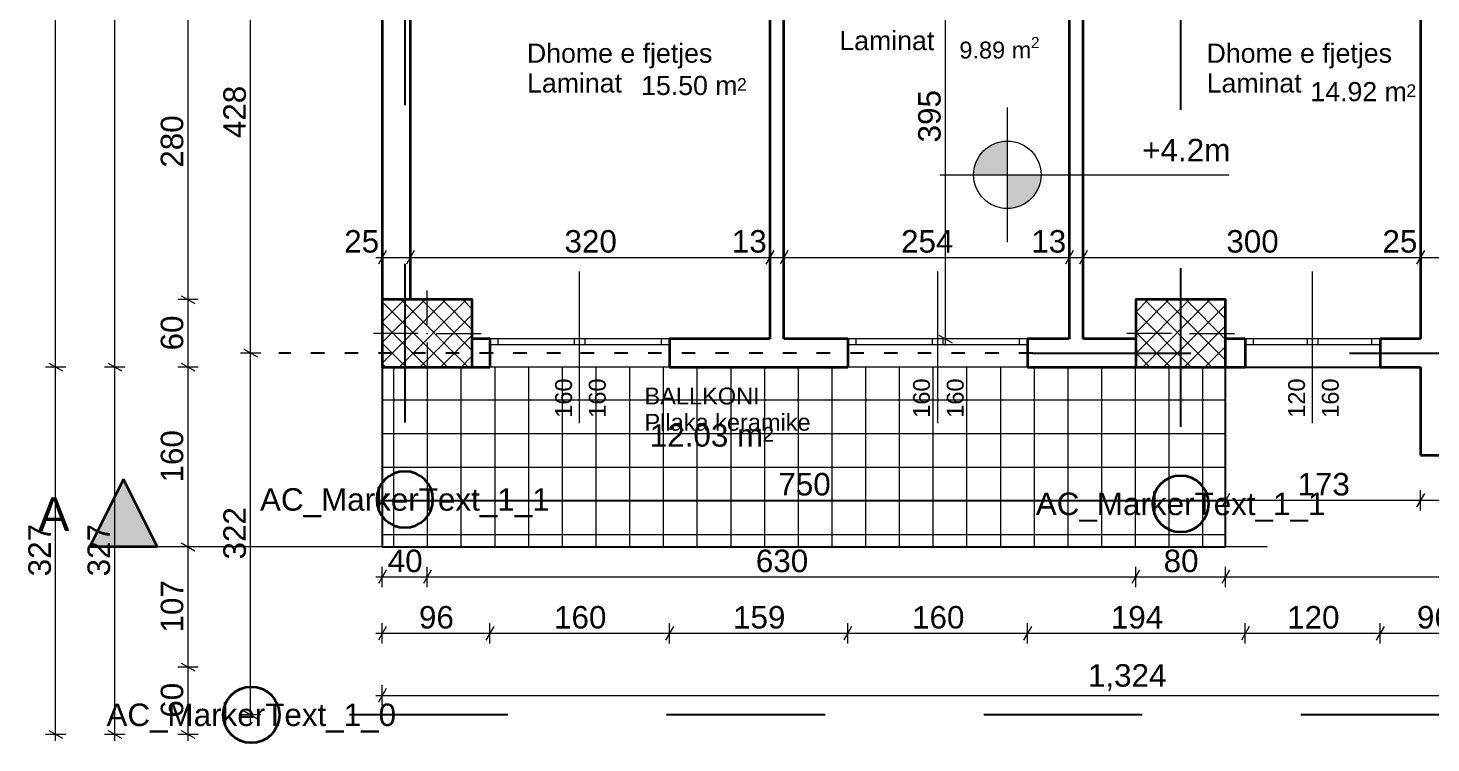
# Model space of a CAD drawing. Header units: centimetres. Extents: x 765 to 25620, y 224160 to 230516.
# Drawn here: x 768 to 2017, y 227936 to 228572 of the extents above; entities that cross this region are included whole.
import ezdxf
from ezdxf.enums import TextEntityAlignment as Align

# ---------------------------------------------------------------- set-up
doc = ezdxf.new("R2010")
doc.units = ezdxf.units.CM
doc.header["$MEASUREMENT"] = 0
for name, pattern in [('ACAD_ISO03W100', [30, 12, -18]), ('Dot & Dashed', [670.277762, 317.5, -176.388889, 0, -176.388874]), ('Small Dashed', [282.222222, 141.111111, -141.111111])]:
    doc.linetypes.add(name, pattern=pattern)
for name, color, linetype, lineweight in [('0_Pen_No__1', 7, 'Continuous', 13), ('0_Pen_No__101', 252, 'Continuous', 13), ('ARCHICAD Window Markers_Pen_No__1', 7, 'Continuous', 13), ('ARCHICAD Window Markers_Pen_No__7', 7, 'Continuous', 35), ('ARCHICAD Windows_Pen_No__27', 7, 'Continuous', 35), ('Dimensioning - General_Pen_No__1', 7, 'Continuous', 13), ('Dimensioning - General_Pen_No__101', 252, 'Continuous', 13), ('Dimensioning - General_Pen_No__6', 5, 'Continuous', 35), ('Structural - Bearing_Pen_No__20', 1, 'Continuous', 0), ('Structural - Bearing_Pen_No__21', 7, 'Continuous', 35), ('Structural - Bearing_Pen_No__27', 7, 'Continuous', 35), ('Structural - Shear_Pen_No__1', 7, 'Continuous', 13), ('Structural - Shear_Pen_No__7', 7, 'Continuous', 35)]:
    doc.layers.add(name, color=color, linetype=linetype, lineweight=lineweight)
for name, color, linetype, lineweight, true_color in [('0_Pen_No__8', 7, 'Continuous', 35, 0xa80f02), ('Annotation - Text_Pen_No__8', 7, 'Continuous', 35, 0xa80f02), ('ARCHICAD Windows_Pen_No__23', 7, 'Continuous', 20, 0xff6600), ('ARCHICAD Windows_Pen_No__3', 7, 'Continuous', 18, 0xff6600), ('Marker - Section_Pen_No__25', 7, 'Continuous', 35, 0x40a5ff), ('Marker - Section_Pen_No__85', 7, 'Continuous', 20, 0x80c2ff), ('Structural - Shear_Pen_No__58', 7, 'Continuous', 25, 0xdf0000)]:
    doc.layers.add(name, color=color, linetype=linetype, lineweight=lineweight, true_color=true_color)
for name, color, linetype in [('ARCHICAD Window Markers', 7, 'Continuous'), ('ARCHICAD Windows', 7, 'Continuous'), ('Dimensioning - General', 7, 'Continuous'), ('Structural - Bearing', 7, 'Continuous')]:
    doc.layers.add(name, color=color, linetype=linetype)
doc.styles.add('GENERATED_STYLE_1', font='arial.ttf')
pattern_1 = [(45, (1303.923, 207240.939), (-9.192388, 9.192388), []), (135, (1303.923, 207240.939), (9.192388, 9.192388), [])]

# ---------------------------------------------------------------- blocks, each defined once
blk = doc.blocks.new('Double Sash Window 22')
at = {"layer": 'ARCHICAD Windows_Pen_No__23', "color": 30, "linetype": 'Continuous', "lineweight": 20, "true_color": 0xff6600}
for p, q in [((-600, 0), (-525, 0)), ((-525, 0), (-525, -50)), ((-50, -50), (-50, 0)), ((-50, 0), (0, 0)), ((0, 0), (50, 0)), ((50, 0), (50, -50)), ((525, -50), (525, 0)), ((525, 0), (600, 0)), ((-525, -50), (-600, -50)), ((0, -50), (-50, -50)), ((50, -50), (0, -50)), ((600, -50), (525, -50))]:
    blk.add_line(p, q, dxfattribs=at)
at = {"layer": 'ARCHICAD Windows_Pen_No__27', "color": 7, "linetype": 'Continuous', "lineweight": 35}
for p, q in [((-600, 0), (-600, -50)), ((-600, 0), (-600, -50)), ((600, 0), (600, -50)), ((600, 0), (600, -50)), ((-600, -50), (-600, -250)), ((600, -50), (600, -250))]:
    blk.add_line(p, q, dxfattribs=at)
at = {"layer": 'ARCHICAD Windows_Pen_No__3', "color": 30, "linetype": 'Continuous', "lineweight": 18, "true_color": 0xff6600}
for p, q in [((-600, 0), (600, 0)), ((-525, 0), (-50, 0)), ((50, 0), (525, 0)), ((-50, -50), (-525, -50)), ((525, -50), (50, -50)), ((-600, -250), (600, -250))]:
    blk.add_line(p, q, dxfattribs=at)
blk = doc.blocks.new('W Marker 22')
at = {"layer": 'ARCHICAD Window Markers_Pen_No__1', "color": 7, "linetype": 'Continuous', "lineweight": 13}
blk.add_line((0, -750), (0, 600), dxfattribs=at)
at = {"layer": 'ARCHICAD Window Markers_Pen_No__7', "color": 7, "lineweight": 35, "style": 'GENERATED_STYLE_1'}
for tag, p in [('AC_MarkerText_2_1', (-24, -701)), ('AC_MarkerText_2_0', (276, -701))]:
    blk.add_attdef(tag, text='', height=150, rotation=90, dxfattribs=at).set_placement(p, align=Align.BOTTOM_LEFT)
blk = doc.blocks.new('Double Sash Window 22_2')
at = {"layer": 'ARCHICAD Windows_Pen_No__23', "color": 30, "linetype": 'Continuous', "lineweight": 20, "true_color": 0xff6600}
for p, q in [((-800, 0), (-725, 0)), ((-725, 0), (-725, -50)), ((-50, -50), (-50, 0)), ((-50, 0), (0, 0)), ((0, 0), (50, 0)), ((50, 0), (50, -50)), ((725, -50), (725, 0)), ((725, 0), (800, 0)), ((-725, -50), (-800, -50)), ((0, -50), (-50, -50)), ((50, -50), (0, -50)), ((800, -50), (725, -50))]:
    blk.add_line(p, q, dxfattribs=at)
at = {"layer": 'ARCHICAD Windows_Pen_No__27', "color": 7, "linetype": 'Continuous', "lineweight": 35}
for p, q in [((-800, 0), (-800, -50)), ((-800, 0), (-800, -50)), ((800, 0), (800, -50)), ((800, 0), (800, -50)), ((-800, -50), (-800, -250)), ((800, -50), (800, -250))]:
    blk.add_line(p, q, dxfattribs=at)
at = {"layer": 'ARCHICAD Windows_Pen_No__3', "color": 30, "linetype": 'Continuous', "lineweight": 18, "true_color": 0xff6600}
for p, q in [((-800, 0), (800, 0)), ((-725, 0), (-50, 0)), ((50, 0), (725, 0)), ((-50, -50), (-725, -50)), ((725, -50), (50, -50)), ((-800, -250), (800, -250))]:
    blk.add_line(p, q, dxfattribs=at)

msp = doc.modelspace()

# ---------------------------------------------------------------- hatches: boundary and pattern name
at = {"layer": 'Dimensioning - General_Pen_No__1', "linetype": 'Continuous', "lineweight": 13}
for points in [[(1639.8, 228441.1), (1639.8, 228471.1), (1628.4, 228468.8), (1618.6, 228462.3), (1612.1, 228452.6), (1609.8, 228441.1)], [(1639.8, 228441.1), (1639.8, 228411.1), (1651.3, 228413.4), (1661.1, 228419.9), (1667.6, 228429.6), (1669.8, 228441.1)]]:
    msp.add_hatch(color=7, dxfattribs=at).paths.add_polyline_path(points)
at = {"layer": 'Marker - Section_Pen_No__25', "linetype": 'Continuous', "lineweight": 35, "true_color": 0x40a5ff}
msp.add_hatch(color=161, dxfattribs=at).paths.add_polyline_path([(823.2, 228110.4), (883.2, 228110.4), (853.2, 228170.4)])
at = {"layer": 'Structural - Bearing', "linetype": 'Continuous', "lineweight": 0, "true_color": 0x000000}
h = msp.add_hatch(dxfattribs=at)
h.set_pattern_fill('CONCRETE_BLOCK', color=18, scale=0.1, style=0, pattern_type=2)
h.set_pattern_definition(pattern_1)
h.paths.add_polyline_path([(1083.6, 228330), (1083.6, 228270), (1163.6, 228270), (1163.6, 228330)])
h = msp.add_hatch(dxfattribs=at)
h.set_pattern_fill('CONCRETE_BLOCK', color=18, scale=0.1, style=0, pattern_type=2)
h.set_pattern_definition(pattern_1)
h.paths.add_polyline_path([(1834, 228270), (1834, 228330), (1754, 228330), (1754, 228270)])

# ---------------------------------------------------------------- linework, layer by layer
at = {"color": 0}
for p, q in [((1083.6, 229991.7), (1083.6, 228110)), ((1834, 228110), (1834, 228270)), ((1834, 228270), (2007.4, 228270)), ((2007.4, 228270), (2007.4, 228191.6)), ((2007.4, 228191.6), (2548.3, 228191.6)), ((1083.6, 228110), (1834, 228110))]:
    msp.add_line(p, q, dxfattribs=at)
at = {"color": 205, "linetype": 'ACAD_ISO03W100'}
msp.add_line((1662.1, 228282.5), (991.6, 228282.5), dxfattribs=at)
at = {"layer": '0_Pen_No__1', "color": 7, "linetype": 'Continuous', "lineweight": 13}
for p, q in [((1083.6, 228270), (1083.6, 228110)), ((1834, 228110), (1834, 228270)), ((1083.6, 228110), (1754, 228110))]:
    msp.add_line(p, q, dxfattribs=at)
at = {"layer": '0_Pen_No__101', "color": 252, "linetype": 'Continuous', "lineweight": 13}
for p, q in [((1093.9, 228110), (1093.9, 228270.3)), ((1123.9, 228110), (1123.9, 228270.3)), ((1153.9, 228110), (1153.9, 228270.3)), ((1183.9, 228110), (1183.9, 228270.3)), ((1213.9, 228110), (1213.9, 228270.3)), ((1243.9, 228110), (1243.9, 228270.3)), ((1273.9, 228110), (1273.9, 228270.3)), ((1303.9, 228110), (1303.9, 228270.3)), ((1333.9, 228110), (1333.9, 228270.3)), ((1363.9, 228110), (1363.9, 228270.3)), ((1393.9, 228110), (1393.9, 228270.3)), ((1423.9, 228110), (1423.9, 228270.3)), ((1453.9, 228110), (1453.9, 228270.3)), ((1483.9, 228110), (1483.9, 228270.3)), ((1513.9, 228110), (1513.9, 228270.3)), ((1543.9, 228110), (1543.9, 228270.3)), ((1573.9, 228110), (1573.9, 228270.3)), ((1603.9, 228110), (1603.9, 228270.3)), ((1633.9, 228110), (1633.9, 228270.3)), ((1663.9, 228110), (1663.9, 228270.3)), ((1693.9, 228110), (1693.9, 228270.3)), ((1723.9, 228110), (1723.9, 228270.3)), ((1753.9, 228110), (1753.9, 228270.3)), ((1783.9, 228110), (1783.9, 228270.3)), ((1813.9, 228110), (1813.9, 228270.3)), ((1083.6, 228240.9), (1834, 228240.9)), ((1083.6, 228210.9), (1834, 228210.9)), ((1083.6, 228180.9), (1834, 228180.9)), ((1083.6, 228150.9), (1834, 228150.9)), ((1083.6, 228120.9), (1834, 228120.9))]:
    msp.add_line(p, q, dxfattribs=at)
at = {"layer": 'Dimensioning - General', "color": 7, "linetype": 'Continuous', "lineweight": 13}
for p, q in [((792.9, 228270), (792.9, 230141.9)), ((845.5, 228270), (845.5, 229991.7)), ((966.4, 228282.5), (966.4, 228710.3)), ((1584.7, 228295), (1584.7, 228690.3)), ((910.7, 228330), (910.7, 228610.3)), ((1083.6, 228358.6), (1083.6, 228376.6)), ((1108.6, 228358.6), (1108.6, 228376.6)), ((1108.6, 228358.6), (1108.6, 228376.6)), ((1428.4, 228358.6), (1428.4, 228376.6)), ((1428.4, 228358.6), (1428.4, 228376.6)), ((1440.9, 228358.6), (1440.9, 228376.6)), ((1440.9, 228358.6), (1440.9, 228376.6)), ((1694.9, 228358.6), (1694.9, 228376.6)), ((1694.9, 228358.6), (1694.9, 228376.6)), ((1707.4, 228358.6), (1707.4, 228376.6)), ((1707.4, 228358.6), (1707.4, 228376.6)), ((2007.4, 228358.6), (2007.4, 228376.6)), ((2007.4, 228358.6), (2007.4, 228376.6)), ((1077.7, 228367.6), (1083.6, 228367.6)), ((1087, 228373.6), (1080.1, 228361.6)), ((1083.6, 228367.6), (1108.6, 228367.6)), ((1112, 228373.6), (1105.1, 228361.6)), ((1112, 228373.6), (1105.1, 228361.6)), ((1108.6, 228367.6), (1428.4, 228367.6)), ((1431.9, 228373.6), (1425, 228361.6)), ((1431.9, 228373.6), (1425, 228361.6)), ((1428.4, 228367.6), (1440.9, 228367.6)), ((1444.4, 228373.6), (1437.5, 228361.6)), ((1444.4, 228373.6), (1437.5, 228361.6)), ((1440.9, 228367.6), (1694.9, 228367.6)), ((1698.4, 228373.6), (1691.5, 228361.6)), ((1698.4, 228373.6), (1691.5, 228361.6)), ((1694.9, 228367.6), (1707.4, 228367.6)), ((1710.9, 228373.6), (1704, 228361.6)), ((1710.9, 228373.6), (1704, 228361.6)), ((1707.4, 228367.6), (2007.4, 228367.6)), ((2010.9, 228373.6), (2004, 228361.6)), ((2010.9, 228373.6), (2004, 228361.6)), ((2007.4, 228367.6), (2032.4, 228367.6)), ((919.7, 228330), (901.7, 228330)), ((919.7, 228330), (901.7, 228330)), ((904.7, 228333.5), (916.7, 228326.6)), ((904.7, 228333.5), (916.7, 228326.6)), ((910.7, 228270), (910.7, 228330)), ((1593.7, 228295), (1575.7, 228295)), ((1578.7, 228298.5), (1590.7, 228291.6)), ((1584.7, 228289.2), (1584.7, 228295)), ((975.4, 228282.5), (957.4, 228282.5)), ((975.4, 228282.5), (957.4, 228282.5)), ((960.4, 228286), (972.4, 228279.1)), ((960.4, 228286), (972.4, 228279.1)), ((966.4, 227960.6), (966.4, 228282.5)), ((801.9, 228270), (783.9, 228270)), ((801.9, 228270), (783.9, 228270)), ((786.9, 228273.5), (798.9, 228266.6)), ((786.9, 228273.5), (798.9, 228266.6)), ((792.9, 227943.1), (792.9, 228270)), ((854.5, 228270), (836.5, 228270)), ((854.5, 228270), (836.5, 228270)), ((839.5, 228273.5), (851.5, 228266.6)), ((839.5, 228273.5), (851.5, 228266.6)), ((845.5, 227943.1), (845.5, 228270)), ((919.7, 228270), (901.7, 228270)), ((919.7, 228270), (901.7, 228270)), ((904.7, 228273.5), (916.7, 228266.6)), ((904.7, 228273.5), (916.7, 228266.6)), ((910.7, 228110), (910.7, 228270)), ((1077.7, 228151.5), (1083.6, 228151.5)), ((1087, 228157.5), (1080.1, 228145.5)), ((1083.6, 228142.5), (1083.6, 228160.5)), ((1083.6, 228151.5), (1834, 228151.5)), ((1837.5, 228157.5), (1830.6, 228145.5)), ((1837.5, 228157.5), (1830.6, 228145.5)), ((1834, 228142.5), (1834, 228160.5)), ((1834, 228142.5), (1834, 228160.5)), ((1834, 228151.5), (2007.4, 228151.5)), ((2010.9, 228157.5), (2004, 228145.5)), ((2010.9, 228157.5), (2004, 228145.5)), ((2007.4, 228142.5), (2007.4, 228160.5)), ((2007.4, 228142.5), (2007.4, 228160.5)), ((2007.4, 228151.5), (2548.3, 228151.5)), ((904.7, 228113.5), (916.7, 228106.6)), ((904.7, 228113.5), (916.7, 228106.6)), ((919.7, 228110), (901.7, 228110)), ((919.7, 228110), (901.7, 228110)), ((910.7, 228003.1), (910.7, 228110)), ((1087, 228089.3), (1080.1, 228077.3)), ((1083.6, 228074.3), (1083.6, 228092.3)), ((1127, 228089.3), (1120.1, 228077.3)), ((1127, 228089.3), (1120.1, 228077.3)), ((1123.6, 228074.3), (1123.6, 228092.3)), ((1757.5, 228089.3), (1750.6, 228077.3)), ((1757.5, 228089.3), (1750.6, 228077.3)), ((1754, 228074.3), (1754, 228092.3)), ((1754, 228074.3), (1754, 228092.3)), ((1837.5, 228089.3), (1830.6, 228077.3)), ((1837.5, 228089.3), (1830.6, 228077.3)), ((1834, 228074.3), (1834, 228092.3)), ((1834, 228074.3), (1834, 228092.3)), ((1077.7, 228083.3), (1083.6, 228083.3)), ((1083.6, 228083.3), (1123.6, 228083.3)), ((1123.6, 228083.3), (1754, 228083.3)), ((1123.6, 228083.3), (1754, 228083.3)), ((1754, 228083.3), (1834, 228083.3)), ((1834, 228083.3), (2367.8, 228083.3)), ((1087, 228039.1), (1080.1, 228027.1)), ((1083.6, 228024.1), (1083.6, 228042.1)), ((1182.7, 228039.1), (1175.7, 228027.1)), ((1182.7, 228039.1), (1175.7, 228027.1)), ((1179.2, 228024.1), (1179.2, 228042.1)), ((1342.7, 228039.1), (1335.7, 228027.1)), ((1342.7, 228039.1), (1335.7, 228027.1)), ((1339.2, 228024.1), (1339.2, 228042.1)), ((1501.2, 228039.1), (1494.3, 228027.1)), ((1501.2, 228039.1), (1494.3, 228027.1)), ((1497.8, 228024.1), (1497.8, 228042.1)), ((1497.8, 228024.1), (1497.8, 228042.1)), ((1661.2, 228039.1), (1654.3, 228027.1)), ((1661.2, 228039.1), (1654.3, 228027.1)), ((1657.8, 228024.1), (1657.8, 228042.1)), ((1657.8, 228024.1), (1657.8, 228042.1)), ((1855, 228039.1), (1848.1, 228027.1)), ((1855, 228039.1), (1848.1, 228027.1)), ((1851.5, 228024.1), (1851.5, 228042.1)), ((1851.5, 228024.1), (1851.5, 228042.1)), ((1975, 228039.1), (1968.1, 228027.1)), ((1975, 228039.1), (1968.1, 228027.1)), ((1971.5, 228024.1), (1971.5, 228042.1)), ((1971.5, 228024.1), (1971.5, 228042.1)), ((1077.7, 228033.1), (1083.6, 228033.1)), ((1083.6, 228033.1), (1179.2, 228033.1)), ((1179.2, 228033.1), (1339.2, 228033.1)), ((1179.2, 228033.1), (1339.2, 228033.1)), ((1179.2, 228033.1), (1339.2, 228033.1)), ((1339.2, 228033.1), (1497.8, 228033.1)), ((1497.8, 228033.1), (1657.8, 228033.1)), ((1657.8, 228033.1), (1851.5, 228033.1)), ((1851.5, 228033.1), (1971.5, 228033.1)), ((1971.5, 228033.1), (2067.4, 228033.1)), ((919.7, 228003.1), (901.7, 228003.1)), ((919.7, 228003.1), (901.7, 228003.1)), ((904.7, 228006.6), (916.7, 227999.7)), ((904.7, 228006.6), (916.7, 227999.7)), ((910.7, 227943.1), (910.7, 228003.1)), ((1077.7, 227977.9), (1083.6, 227977.9)), ((1087, 227983.9), (1080.1, 227971.9)), ((1083.6, 227968.9), (1083.6, 227986.9)), ((1083.6, 227977.9), (2407.8, 227977.9)), ((960.4, 227964), (972.4, 227957.1)), ((975.4, 227960.6), (957.4, 227960.6)), ((966.4, 227954.7), (966.4, 227960.6)), ((801.9, 227943.1), (783.9, 227943.1)), ((786.9, 227946.6), (798.9, 227939.7)), ((792.9, 227937.3), (792.9, 227943.1)), ((854.5, 227943.1), (836.5, 227943.1)), ((839.5, 227946.6), (851.5, 227939.7)), ((845.5, 227937.3), (845.5, 227943.1)), ((919.7, 227943.1), (901.7, 227943.1)), ((904.7, 227946.6), (916.7, 227939.7)), ((910.7, 227937.3), (910.7, 227943.1))]:
    msp.add_line(p, q, dxfattribs=at)
at = {"layer": 'Dimensioning - General_Pen_No__1', "color": 7, "linetype": 'Continuous', "lineweight": 13}
for p, q in [((1639.8, 228381.1), (1639.8, 228501.1)), ((1579.8, 228441.1), (1699.8, 228441.1))]:
    msp.add_line(p, q, dxfattribs=at)
msp.add_circle((1639.8, 228441.1), 30, dxfattribs=at)
at = {"layer": 'Dimensioning - General_Pen_No__101', "color": 252, "linetype": 'Continuous', "lineweight": 13}
msp.add_line((1699.8, 228441.1), (1836.8, 228441.1), dxfattribs=at)
at = {"layer": 'Marker - Section_Pen_No__25', "color": 161, "linetype": 'Continuous', "lineweight": 35, "true_color": 0x40a5ff}
for p, q in [((853.2, 228170.4), (823.2, 228110.4)), ((883.2, 228110.4), (853.2, 228170.4)), ((823.2, 228110.4), (883.2, 228110.4))]:
    msp.add_line(p, q, dxfattribs=at)
at = {"layer": 'Marker - Section_Pen_No__85', "color": 151, "linetype": 'Dot & Dashed', "lineweight": 20, "true_color": 0x80c2ff}
msp.add_line((883.2, 228110.4), (5070.7, 228110.4), dxfattribs=at)
at = {"layer": 'Structural - Bearing_Pen_No__20', "color": 1, "linetype": 'Continuous', "lineweight": 0}
for p, q in [((1123.6, 228308), (1123.6, 228338)), ((1794, 228308), (1794, 228338)), ((1115.6, 228300), (1075.6, 228300)), ((1131.6, 228300), (1171.6, 228300)), ((1786, 228300), (1746, 228300)), ((1802, 228300), (1842, 228300)), ((1123.6, 228292), (1123.6, 228262)), ((1794, 228292), (1794, 228262))]:
    msp.add_line(p, q, dxfattribs=at)
for p in [(1123.6, 228300), (1794, 228300)]:
    msp.add_point(p, dxfattribs=at)
at = {"layer": 'Structural - Bearing_Pen_No__21', "color": 7, "linetype": 'Continuous', "lineweight": 35, "flags": 128}
for points in [[(1083.6, 228330), (1083.6, 228270), (1163.6, 228270), (1163.6, 228330)], [(1834, 228270), (1834, 228330), (1754, 228330), (1754, 228270)]]:
    msp.add_lwpolyline(points, close=True, dxfattribs=at)
at = {"layer": 'Structural - Bearing_Pen_No__27', "color": 7, "linetype": 'Continuous', "lineweight": 35}
for p, q in [((1179.2, 228295), (1179.2, 228290)), ((1179.2, 228290), (1179.2, 228270)), ((1339.2, 228295), (1339.2, 228290)), ((1339.2, 228290), (1339.2, 228270)), ((1497.8, 228295), (1497.8, 228290)), ((1497.8, 228290), (1497.8, 228270)), ((1657.8, 228295), (1657.8, 228290)), ((1657.8, 228290), (1657.8, 228270)), ((1851.5, 228295), (1851.5, 228290)), ((1851.5, 228290), (1851.5, 228270)), ((1971.5, 228295), (1971.5, 228290)), ((1971.5, 228290), (1971.5, 228270))]:
    msp.add_line(p, q, dxfattribs=at)
at = {"layer": 'Structural - Bearing_Pen_No__27', "color": 7, "linetype": 'Continuous', "lineweight": 35, "flags": 128}
for points in [[(2007.4, 228866.8), (2007.4, 228295)], [(1694.9, 228690.3), (1694.9, 228295)], [(1707.4, 228295), (1707.4, 228690.3)], [(1428.4, 228641.3), (1428.4, 228295)], [(1440.9, 228295), (1440.9, 228636.1)], [(1083.6, 228610.3), (1083.6, 228330)], [(1108.6, 228330), (1108.6, 228610.3)], [(1179.2, 228295), (1163.6, 228295)], [(1428.4, 228295), (1339.2, 228295)], [(1497.8, 228295), (1440.9, 228295)], [(1694.9, 228295), (1657.8, 228295)], [(1754, 228295), (1707.4, 228295)], [(1851.5, 228295), (1834, 228295)], [(2007.4, 228295), (1971.5, 228295)], [(1163.6, 228270), (1179.2, 228270)], [(1339.2, 228270), (1497.8, 228270)], [(1657.8, 228270), (1707.4, 228270)], [(1707.4, 228270), (1754, 228270)], [(1834, 228270), (1851.5, 228270)], [(1971.5, 228270), (2007.4, 228270)], [(2007.4, 228270), (2007.4, 228191.6)], [(2007.4, 228191.6), (2032.4, 228191.6)]]:
    msp.add_lwpolyline(points, dxfattribs=at)
at = {"layer": 'Structural - Shear_Pen_No__58', "color": 12, "linetype": 'Small Dashed', "lineweight": 25, "true_color": 0xdf0000}
for p, q in [((1103.6, 229208.5), (1103.6, 228177.2)), ((1794, 229204.6), (1794, 228173.3)), ((1662.1, 228282.5), (2111, 228282.5)), ((2042.1, 227960.6), (992, 227960.6))]:
    msp.add_line(p, q, dxfattribs=at)
msp.add_point((1662.1, 228282.5), dxfattribs=at)
msp.add_point((1662.1, 228282.5), dxfattribs=at)
at = {"layer": 'Structural - Shear_Pen_No__7', "color": 7, "linetype": 'Continuous', "lineweight": 35}
for centre, start_param, end_param in [((1103.6, 228152.2), 3.926991, 10.210176), ((1794, 228148.3), 3.926991, 10.210176), ((967, 227960.6), 5.497787, 11.780972)]:
    msp.add_ellipse(centre, major_axis=(17.7, 17.7), ratio=1, start_param=start_param, end_param=end_param, dxfattribs=at)

# ---------------------------------------------------------------- block references
at = {"layer": 'ARCHICAD Window Markers', "color": 7, "lineweight": 13}
ref = msp.add_blockref('W Marker 22', (1259.2, 228295), dxfattribs=dict(at, xscale=0.1, yscale=0.1, zscale=0.1))
ref.add_attrib('AC_MarkerText_2', '160', dxfattribs={"layer": 'ARCHICAD Window Markers_Pen_No__7', "color": 7, "lineweight": 35, "height": 15, "rotation": 90, "style": 'GENERATED_STYLE_1'}).set_placement((1286.9, 228224.9), align=Align.BOTTOM_LEFT)
ref.add_attrib('AC_MarkerText_2_1', '160', dxfattribs={"layer": 'ARCHICAD Window Markers_Pen_No__7', "color": 7, "lineweight": 35, "height": 15, "rotation": 90, "style": 'GENERATED_STYLE_1'}).set_placement((1256.9, 228224.9), align=Align.BOTTOM_LEFT)
ref = msp.add_blockref('W Marker 22', (1577.8, 228295), dxfattribs=dict(at, xscale=0.1, yscale=0.1, zscale=0.1))
ref.add_attrib('AC_MarkerText_2', '160', dxfattribs={"layer": 'ARCHICAD Window Markers_Pen_No__7', "color": 7, "lineweight": 35, "height": 15, "rotation": 90, "style": 'GENERATED_STYLE_1'}).set_placement((1605.4, 228224.9), align=Align.BOTTOM_LEFT)
ref.add_attrib('AC_MarkerText_2_1', '160', dxfattribs={"layer": 'ARCHICAD Window Markers_Pen_No__7', "color": 7, "lineweight": 35, "height": 15, "rotation": 90, "style": 'GENERATED_STYLE_1'}).set_placement((1575.4, 228224.9), align=Align.BOTTOM_LEFT)
ref = msp.add_blockref('W Marker 22', (1911.5, 228295), dxfattribs=dict(at, xscale=0.1, yscale=0.1, zscale=0.1))
ref.add_attrib('AC_MarkerText_2', '120', dxfattribs={"layer": 'ARCHICAD Window Markers_Pen_No__7', "color": 7, "lineweight": 35, "height": 15, "rotation": 90, "style": 'GENERATED_STYLE_1'}).set_placement((1909.2, 228224.9), align=Align.BOTTOM_LEFT)
ref.add_attrib('AC_MarkerText_3', '160', dxfattribs={"layer": 'ARCHICAD Window Markers_Pen_No__7', "color": 7, "lineweight": 35, "height": 15, "rotation": 90, "style": 'GENERATED_STYLE_1'}).set_placement((1939.2, 228224.9), align=Align.BOTTOM_LEFT)
at = {"layer": 'ARCHICAD Windows', "color": 21, "linetype": 'Continuous', "lineweight": 18, "true_color": 0xff9955, "xscale": -0.1, "yscale": 0.1, "zscale": 100}
for name, p in [('Double Sash Window 22_2', (1259.2, 228295)), ('Double Sash Window 22_2', (1577.8, 228295)), ('Double Sash Window 22', (1911.5, 228295))]:
    msp.add_blockref(name, p, dxfattribs=at)

# ---------------------------------------------------------------- texts
at = {"layer": '0_Pen_No__8', "color": 14, "true_color": 0xa80f02, "style": 'GENERATED_STYLE_1'}
for s, height, p in [('2', 9.9, (1660.8, 228553.8)), ('9.89 m', 15, (1597.1, 228544.6)), ('15.50 m', 17, (1313.9, 228512.1)), ('2', 11.2, (1399.2, 228515.9)), ('14.92 m', 17, (1909.5, 228506.6)), ('2', 11.2, (1994.9, 228510.4)), ('12.03 m', 20, (1321.6, 228199.2)), ('2', 13.2, (1422, 228203.6))]:
    msp.add_text(s, height=height, dxfattribs=at).set_placement(p)
at = {"layer": 'Annotation - Text_Pen_No__8', "color": 14, "true_color": 0xa80f02, "style": 'GENERATED_STYLE_1'}
for s, height, p in [('Laminat', 17, (1490.3, 228552)), ('Dhome e fjetjes', 17, (1212.3, 228540.8)), ('Dhome e fjetjes', 17, (1817.1, 228540.8)), ('Laminat', 17, (1212.4, 228514.3)), ('Laminat', 17, (1817.2, 228514.3)), ('BALLKONI', 15, (1316.9, 228236.8)), ('Pllaka keramike', 15, (1316.9, 228213.4))]:
    msp.add_text(s, height=height, dxfattribs=at).set_placement(p)
at = {"layer": 'Dimensioning - General', "color": 7, "lineweight": 13, "char_height": 20, "attachment_point": 7, "rotation": 90, "style": 'GENERATED_STYLE_1'}
for s, insert in [('\\A1;428', (962.4, 228473.7)), ('\\A1;395', (1580.7, 228469.9)), ('\\A1;280', (906.7, 228447.4)), ('\\A1;60', (906.7, 228284.8)), ('\\A1;160', (906.7, 228167.3)), ('\\A1;322', (962.4, 228098.8)), ('\\A1;327', (788.9, 228083.8)), ('\\A1;327', (841.5, 228083.8)), ('\\A1;107', (906.7, 228033.8)), ('\\A1;60', (906.7, 227958))]:
    msp.add_mtext(s, dxfattribs=dict(at, insert=insert))
at = {"layer": 'Dimensioning - General', "color": 7, "lineweight": 13, "char_height": 20, "attachment_point": 7, "style": 'GENERATED_STYLE_1'}
for s, insert in [('\\A1;25', (1049.7, 228371.6)), ('\\A1;320', (1245.7, 228371.6)), ('\\A1;13', (1394.6, 228371.6)), ('\\A1;254', (1545.2, 228371.6)), ('\\A1;13', (1661.1, 228371.6)), ('\\A1;300', (1834.7, 228371.6)), ('\\A1;25', (1973.6, 228371.6)), ('\\A1;750', (1436, 228155.5)), ('\\A1;173', (1898, 228155.5)), ('\\A1;40', (1088.4, 228087.3)), ('\\A1;630', (1416, 228087.3)), ('\\A1;80', (1778.9, 228087.3)), ('\\A1;1,324', (1711.5, 227981.9))]:
    msp.add_mtext(s, dxfattribs=dict(at, insert=insert))
at = {"layer": 'Dimensioning - General', "color": 5, "lineweight": 35, "char_height": 20, "attachment_point": 7, "style": 'GENERATED_STYLE_1'}
for s, insert in [('\\A1;96', (1116.2, 228037.1)), ('\\A1;160', (1236.4, 228037.1)), ('\\A1;159', (1395.7, 228037.1)), ('\\A1;160', (1555, 228037.1)), ('\\A1;194', (1731.9, 228037.1)), ('\\A1;120', (1888.8, 228037.1)), ('\\A1;96', (2004.3, 228037.1))]:
    msp.add_mtext(s, dxfattribs=dict(at, insert=insert))
at = {"layer": 'Dimensioning - General_Pen_No__6', "color": 5, "lineweight": 35, "insert": (1759.8, 228453.1), "char_height": 20, "attachment_point": 7, "style": 'GENERATED_STYLE_1'}
msp.add_mtext('\\A1;+4.2m', dxfattribs=at)
at = {"layer": 'Marker - Section_Pen_No__25', "color": 161, "lineweight": 35, "true_color": 0x40a5ff, "insert": (805.2, 228124.2), "char_height": 30, "attachment_point": 9, "style": 'GENERATED_STYLE_1'}
msp.add_mtext('\\A1;\\pt0;A', dxfattribs=at)
at = {"layer": 'Structural - Shear_Pen_No__1', "color": 7, "lineweight": 13, "style": 'GENERATED_STYLE_1'}
for tag, p in [('AC_MarkerText_1_1', (1103.6, 228152.2)), ('AC_MarkerText_1_1', (1794, 228148.3)), ('AC_MarkerText_1_0', (967, 227960.6))]:
    msp.add_attdef(tag, text='', height=20, dxfattribs=at).set_placement(p, align=Align.MIDDLE_CENTER)

doc.saveas('drawing.dxf')
